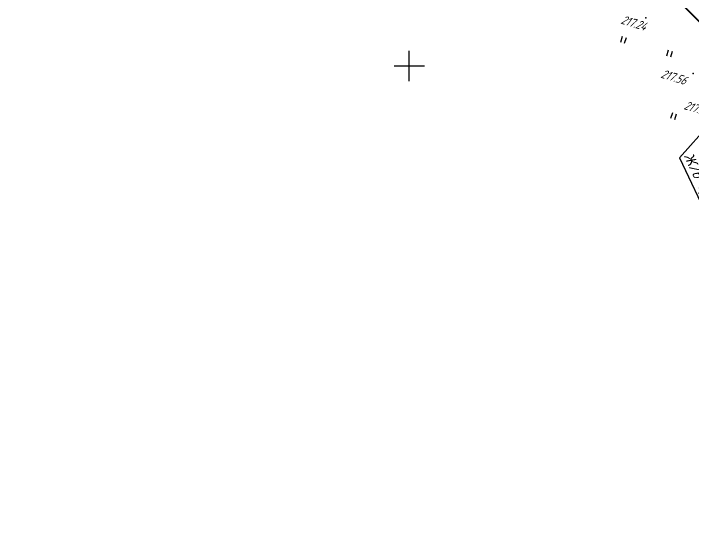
# Model space of a CAD drawing. Header units: millimetres. Extents: x -698 to 8131, y -704 to 4503.
# Drawn here: x 2149.2 to 2418.5, y 3071.4 to 3281.5 of the extents above; entities that cross this region are included whole.
import ezdxf
from ezdxf import colors
from ezdxf.entities.mleader import LeaderData, LeaderLine
from ezdxf.math import Vec2, Vec3

# ---------------------------------------------------------------- set-up
doc = ezdxf.new("R2010")
doc.units = ezdxf.units.MM
doc.linetypes.add('CONTI', pattern=[0])
doc.layers.add('10', color=1, linetype='Continuous', lineweight=35)
doc.layers.add('ОСЬ_ВЕРХ_ПОКРЫТИЯ_ОСЬ', color=1, linetype='Continuous', lineweight=30)
for name, color, linetype in [('_Ростелеком', 6, 'Continuous'), ('PI_OTDEFAULT', 172, 'CONTI'), ('PI_TTDEFAULT', 5, 'CONTI'), ('SETKR', 2, 'CONTI'), ('ZAPSKDEFAULT', 7, 'CONTI'), ('Выноски', 250, 'Continuous'), ('разметка', 7, 'Continuous')]:
    doc.layers.add(name, color=color, linetype=linetype)
doc.styles.add('eskd', font='isocpeui.ttf', dxfattribs={"width": 1.2})
doc.styles.add('STYLE1', font='isocpeui.ttf', dxfattribs={"width": 0.9})
doc.styles.add('ГОСТ', font='isocpeui.ttf', dxfattribs={"height": 4})
doc.linetypes.add('кабель_связи_проект.', pattern='A,10,-1,["/",STYLE1,S=3,R=0,X=0,Y=-1.5],-4.1', length=15.1)

# ---------------------------------------------------------------- blocks, each defined once
blk = doc.blocks.new('BL_333')
at = {"color": 0}
for p, q in [((0, -6), (0, 6)), ((-6, 0), (6, 0))]:
    blk.add_line(p, q, dxfattribs=at)
blk = doc.blocks.new('BL_2011')
at = {"color": 0}
for p, q in [((0, 0), (0, 2.4)), ((1.6, 0), (1.6, 2.4))]:
    blk.add_line(p, q, dxfattribs=at)

msp = doc.modelspace()

# ---------------------------------------------------------------- linework, layer by layer
at = {"layer": '10'}
msp.add_lwpolyline([(2700.54, 2872.25), (2645.98, 2933.87), (2603.84, 2982.23), (2584.73, 3006.65), (2575.9, 3017.94), (2574.84, 3019.51), (2545.45, 3062.98), (2518.98, 3099.94), (2500.35, 3115), (2486.13, 3135.93), (2472.17, 3192.89), (2452.9, 3232.37), (2449.49, 3239.37), (2421.5, 3277.62), (2391.93, 3307.41), (2338.39, 3338.18), (2299.07, 3355.29), (2224.74, 3370.8), (2162.78, 3383.77), (2086.08, 3399.1)], dxfattribs=at)
at = {"layer": '_Ростелеком', "linetype": 'кабель_связи_проект.', "lineweight": 40, "ltscale": 0.25}
msp.add_lwpolyline([(2116.88, 3393.62), (2299.36, 3355.85), (2338.77, 3338.66), (2391.92, 3307.42), (2421.5, 3277.62), (2449.49, 3239.37), (2449.49, 3239.37), (2459.48, 3220.23), (2472.62, 3193.32), (2491.02, 3138.52), (2518.98, 3099.94), (2545.45, 3062.98), (2564.44, 3034.9), (2576.39, 3018.52), (2615.36, 2969.79), (2659.47, 2919.35), (2688.57, 2886.45), (2711.71, 2861.19)], dxfattribs=at)
at = {"layer": 'PI_TTDEFAULT', "color": 5}
for p in [(2399.65, 3279.87, 217.24), (2418.3, 3257.8, 217.56)]:
    msp.add_point(p, dxfattribs=at)
at = {"layer": 'ОСЬ_ВЕРХ_ПОКРЫТИЯ_ОСЬ'}
msp.add_lwpolyline([(2319.65, 3359.06, -0.226024), (2487.02, 3185.88)], format="xyb", dxfattribs=at)
at = {"layer": 'разметка', "lineweight": 30, "ltscale": 7}
msp.add_lwpolyline([(2232.56, 3381.37), (2232.67, 3381.35, -0.007451), (2273.21, 3372.81, -0.030671), (2319.65, 3359.06, -0.226024), (2487.02, 3185.88, -0.226024)], format="xyb", dxfattribs=at)

# ---------------------------------------------------------------- block references
at = {"layer": 'SETKR', "color": 82}
msp.add_blockref('BL_333', (2305.93, 3260.83), dxfattribs=at)
at = {"layer": 'ZAPSKDEFAULT', "color": 7, "rotation": 342.9999999999999}
for p in [(2389.66, 3270.28), (2407.93, 3264.83), (2409.58, 3240.07)]:
    msp.add_blockref('BL_2011', p, dxfattribs=at)

# ---------------------------------------------------------------- texts
at = {"layer": 'PI_OTDEFAULT', "color": 172, "style": 'eskd', "oblique": 10, "width": 0.8}
for s, p in [('217.24', (2389.42, 3277.66)), ('217.56', (2405.23, 3256.25)), ('217.30', (2414.38, 3243.78))]:
    msp.add_text(s, height=3.5, rotation=343, dxfattribs=at).set_placement(p)

# ---------------------------------------------------------------- leaders
at = {"layer": 'Выноски', "linetype": 'Continuous'}
ml = msp.add_multileader_mtext('Standard', dxfattribs=at)
ml.set_content('Ж/б труба, {\\Fgost|c204;%%C} 1,00 м, L-18,78 м', color=256, style='ГОСТ')
ml.set_leader_properties()
ml.build(insert=Vec2(0, 0))
ml.multileader.update_dxf_attribs({"text_left_attachment_type": 5, "text_right_attachment_type": 5, "dogleg_length": 0, "arrow_head_size": 0.18})
ctx = ml.context
ctx.base_point, ctx.arrow_head_size, ctx.landing_gap_size, ctx.plane_origin, ctx.plane_x_axis, ctx.plane_y_axis = Vec3(2413, 3224.47), 0.18, 0, Vec3(2386.82, 3149.96), Vec3(0.42406, -0.905634), Vec3(0.905634, 0.42406)
ctx.left_attachment, ctx.right_attachment = 5, 5
notes = []
notes.append((ctx, [(1, (1, 1, 0), (2413, 3224.47), (1, 0), 0, [(0, [(2447.03, 3262.83)], 0, [])])]))
ctx.mtext.insert, ctx.mtext.text_direction, ctx.mtext.rotation, ctx.mtext.flow_direction = Vec3(2418.15, 3226.88), Vec3(0.42406, -0.905634), 5.150312, 5
for ctx, leaders in notes:
    for number, flags, end, landing, length, lines in leaders:
        leader = LeaderData()
        leader.index, (leader.has_last_leader_line, leader.has_dogleg_vector, leader.attachment_direction) = number, flags
        leader.last_leader_point, leader.dogleg_vector, leader.dogleg_length = Vec3(end), Vec3(landing), length
        for number, points, colour, breaks in lines:
            line = LeaderLine()
            line.index, line.vertices, line.color, line.breaks = number, Vec3.list(points), colors.encode_raw_color(colour), breaks
            leader.lines.append(line)
        ctx.leaders.append(leader)

doc.saveas('drawing.dxf')
